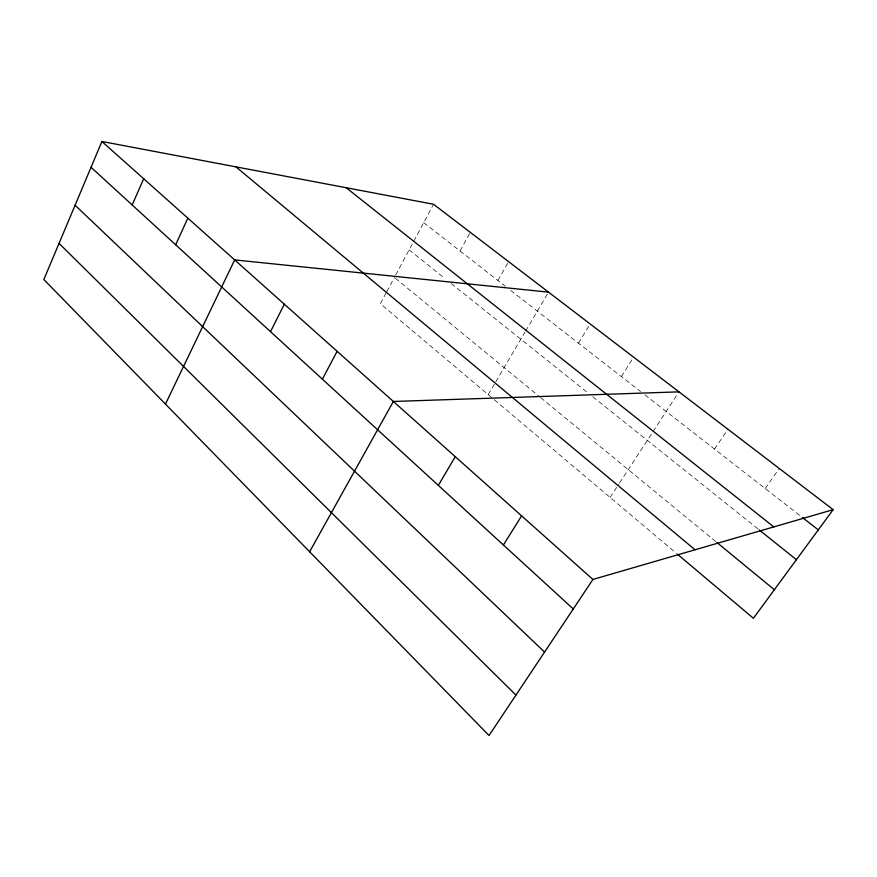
<?xml version="1.0" encoding="UTF-8"?>
<svg xmlns="http://www.w3.org/2000/svg" width="877" height="877" viewBox="0 0 877 877"><rect width="100%" height="100%" fill="white"/><g stroke="black" fill="none" stroke-linecap="round" stroke-linejoin="round"><path stroke-width="0.66" stroke-dasharray="4.38 3.29" d="M386.099 292.929L380.355 303.672L493.356 398.969M386.735 291.734L394.398 277.417M395.68 275.016L433.534 204.264M460.052 250.975L470.313 232.372M497.906 280.454L508.616 261.642M488.237 394.65L495.143 382.898M495.834 381.714L524.961 332.208M525.652 331.035L548.52 292.14M578.458 343.159L590.144 323.953M621.376 376.573L633.6 357.158M610.107 497.434L618.811 484.082M619.546 482.975L652.4 432.613M653.124 431.495L678.995 391.855M714.514 449.079L727.954 429.259M765.161 488.511L779.28 468.493M423.69 222.67L505.371 286.253M510.699 290.408L640.583 391.526M644.858 394.847L801.293 516.641M409.131 249.879L444.88 278.469M451.26 283.578L588.588 393.433M592.808 396.799L758.167 529.072M395.439 278.261L539.607 396.766M540.649 397.621L715.961 541.723M494.376 399.835L676.441 553.365"/><path stroke-width="1.32" d="M101.896 141.482L43.85 279.522L489.026 735.518L592.918 579.456L833.15 509.658L433.534 204.264L101.896 141.482L592.918 579.456M132.175 204.955L143.675 178.744M175.652 244.782L187.853 218.154M165.468 404.1L234.663 259.91L548.52 292.14M270.511 331.659L284.323 304.209M322.385 379.171L337.13 351.304M309.625 551.754L393.356 401.469L678.995 391.855M438.347 485.387L455.262 456.676M503.409 544.979L521.618 515.862M833.15 509.658L753.398 618.274L677.482 554.242M802.356 517.474L818.307 529.883M346.185 187.722L773.821 526.902M759.23 529.927L796.426 559.679M717.013 542.589L774.358 589.728M235.946 166.86L695.055 549.78M91.044 167.288L573.273 608.967M75.093 205.218L544.573 652.071M59.044 243.367L515.95 695.077"/></g></svg>
